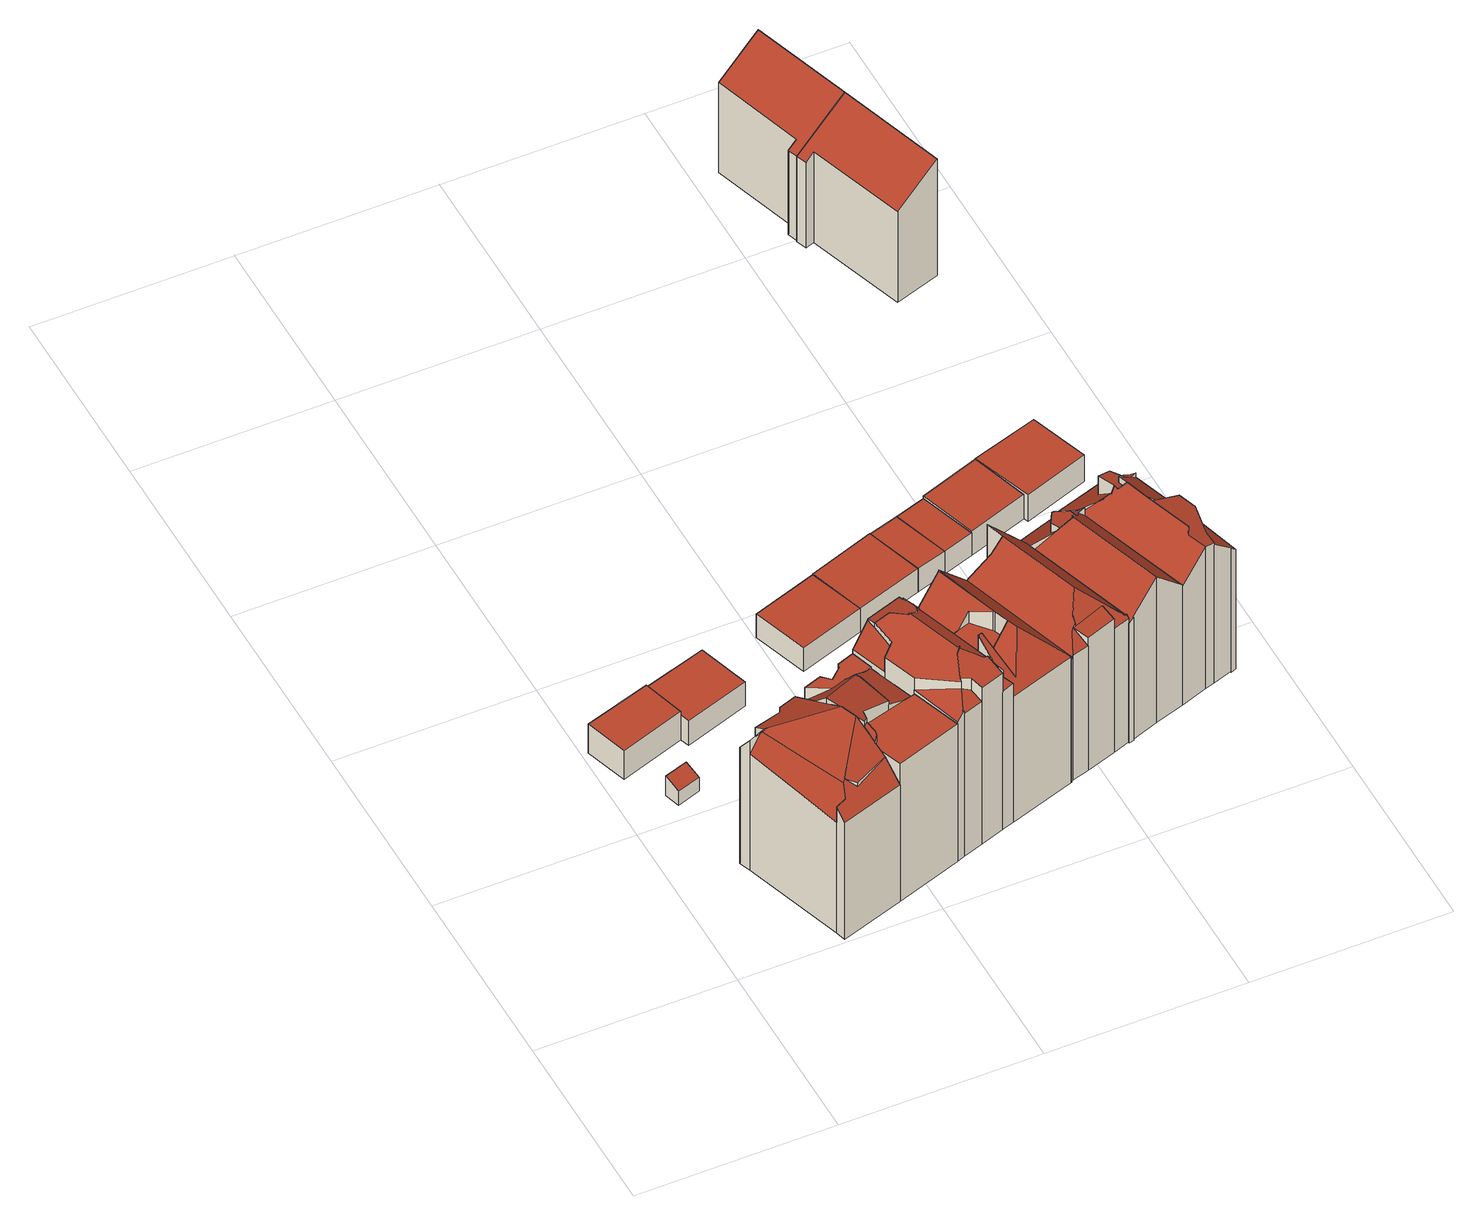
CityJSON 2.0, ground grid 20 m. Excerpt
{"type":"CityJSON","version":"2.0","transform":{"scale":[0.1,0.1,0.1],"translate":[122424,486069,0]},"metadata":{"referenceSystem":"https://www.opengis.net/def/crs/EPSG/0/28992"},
"CityObjects":{
"building1":{"type":"Building","attributes":{"aantal_verblijfsobjecten":0,"bouwjaar":1005,"rf_extrusion_mode":"standard","rf_force_lod11":false,"rf_h_ground":0.14,"rf_h_pc_98p":0,"rf_h_roof_50p":2.3,"rf_h_roof_70p":2.39,"rf_h_roof_max":2.53,"rf_h_roof_min":2.17,"rf_is_glass_roof":false,"rf_nodata_frac":0.278,"rf_nodata_r":0,"rf_pc_select":"_HIGHEST_YET_INSUFFICIENT_COVERAGE","rf_pc_year":0,"rf_pointcloud_unusable":false,"rf_pt_density":11.69,"rf_ridgelines":0,"rf_rmse_lod22":0.0489,"rf_roof_planes":1,"rf_roof_type":"slanted","rf_success":true,"rf_t_run":1,"rf_volume_lod22":8.57,"status":"Pand in gebruik"},"children":["building1-1"]},
"building1-1":{"type":"BuildingPart","parents":["building1"],"geometry":[{"type":"Solid","lod":"2.2","boundaries":[[[[0,1,2,3]],[[4,2,1,5]],[[6,3,2,4]],[[7,0,3,6]],[[5,1,0,7]],[[5,7,6,4]]]],"semantics":{"surfaces":[{"type":"GroundSurface"},{"type":"WallSurface","on_footprint_edge":true},{"type":"RoofSurface","rf_azimuth":159.81,"rf_h_roof_50p":2.25,"rf_h_roof_70p":2.38,"rf_h_roof_max":2.61,"rf_h_roof_min":1.84,"rf_slope":23.81}],"values":[[0,1,1,1,1,2]]}}]},
"building2":{"type":"Building","attributes":{"aantal_verblijfsobjecten":1,"bouwjaar":1934,"gebruiksdoel":"industriefunctie","oppervlakte_max":22,"oppervlakte_min":22,"rdf_seealso":"http://bag.basisregistraties.overheid.nl/bag/id/pand/0363100012181705","rf_extrusion_mode":"standard","rf_force_lod11":false,"rf_h_ground":0.18,"rf_h_pc_98p":0,"rf_h_roof_50p":3.74,"rf_h_roof_70p":3.75,"rf_h_roof_max":3.94,"rf_h_roof_min":3.72,"rf_is_glass_roof":false,"rf_nodata_frac":0,"rf_nodata_r":0,"rf_pc_select":"PREFERRED_AND_LATEST","rf_pc_year":0,"rf_pointcloud_unusable":false,"rf_pt_density":16.26,"rf_ridgelines":0,"rf_rmse_lod22":0.949,"rf_roof_planes":3,"rf_roof_type":"slanted","rf_success":true,"rf_t_run":7,"rf_volume_lod22":111.39,"status":"Pand in gebruik"},"children":["building2-1"]},
"building2-1":{"type":"BuildingPart","parents":["building2"],"geometry":[{"type":"Solid","lod":"2.2","boundaries":[[[[8,9,10,11]],[[12,9,8,13]],[[13,8,11,14]],[[15,10,9,12]],[[14,11,10,15]],[[14,15,12,13]]]],"semantics":{"surfaces":[{"type":"GroundSurface"},{"type":"WallSurface","on_footprint_edge":true},{"type":"RoofSurface","rf_azimuth":146.02,"rf_h_roof_50p":3.76,"rf_h_roof_70p":3.77,"rf_h_roof_max":3.79,"rf_h_roof_min":3.73,"rf_slope":0.621}],"values":[[0,1,1,1,1,2]]}}]},
"building3":{"type":"Building","attributes":{"aantal_verblijfsobjecten":4,"bouwjaar":1807,"gebruiksdoel":"woonfunctie","oppervlakte_max":138,"oppervlakte_min":71,"rdf_seealso":"http://bag.basisregistraties.overheid.nl/bag/id/pand/0363100012181702","rf_extrusion_mode":"standard","rf_force_lod11":false,"rf_h_ground":0.161,"rf_h_pc_98p":0,"rf_h_roof_50p":17.22,"rf_h_roof_70p":17.76,"rf_h_roof_max":18.78,"rf_h_roof_min":14.97,"rf_h_roof_ridge":17.03,"rf_is_glass_roof":false,"rf_nodata_frac":0.0056,"rf_nodata_r":0,"rf_pc_select":"PREFERRED_AND_LATEST","rf_pc_year":0,"rf_pointcloud_unusable":false,"rf_pt_density":17.1,"rf_ridgelines":4,"rf_rmse_lod22":0.553,"rf_roof_planes":9,"rf_roof_type":"slanted","rf_success":true,"rf_t_run":31,"rf_volume_lod22":1468.9,"status":"Pand in gebruik"},"children":["building3-1"]},
"building3-1":{"type":"BuildingPart","parents":["building3"],"geometry":[{"type":"Solid","lod":"2.2","boundaries":[[[[16,17,18,19,20,21,22,23,24,25]],[[26,19,18,27]],[[28,20,19,26,29]],[[30,22,21,31]],[[31,21,20,28]],[[32,25,24,33]],[[34,35,36]],[[37,38,35,34]],[[27,18,17,39,40]],[[41,23,22,30]],[[33,24,23,41]],[[42,43,44]],[[45,46,16,25,32]],[[46,45,47]],[[40,39,48]],[[49,50,38,37]],[[39,17,16,46]],[[43,42,41]],[[29,26,50,49]],[[43,41,30,51,44]],[[29,49,37,34,36,31,28]],[[52,51,30,31,36,35,48,53]],[[39,46,47,53,48]],[[41,42,44,51,52,53,47,45,32,33]],[[50,26,27,40,48,35,38]]]],"semantics":{"surfaces":[{"type":"GroundSurface"},{"type":"WallSurface","on_footprint_edge":true},{"type":"WallSurface","on_footprint_edge":false},{"type":"RoofSurface","rf_azimuth":159.85,"rf_h_roof_50p":17.71,"rf_h_roof_70p":18.08,"rf_h_roof_max":19.22,"rf_h_roof_min":16.8,"rf_slope":31.98},{"type":"RoofSurface","rf_azimuth":340.91,"rf_h_roof_50p":17,"rf_h_roof_70p":17.48,"rf_h_roof_max":18.84,"rf_h_roof_min":16.02,"rf_slope":27.23},{"type":"RoofSurface","rf_azimuth":253.74,"rf_h_roof_50p":17.69,"rf_h_roof_70p":18.11,"rf_h_roof_max":19.29,"rf_h_roof_min":16.74,"rf_slope":23.69},{"type":"RoofSurface","rf_azimuth":250.13,"rf_h_roof_50p":15.57,"rf_h_roof_70p":16.35,"rf_h_roof_max":17.57,"rf_h_roof_min":13.74,"rf_slope":61.82},{"type":"RoofSurface","rf_azimuth":161.68,"rf_h_roof_50p":15.81,"rf_h_roof_70p":16.19,"rf_h_roof_max":17.57,"rf_h_roof_min":14.86,"rf_slope":50.08},{"type":"RoofSurface","rf_azimuth":341.73,"rf_h_roof_50p":14.92,"rf_h_roof_70p":15.63,"rf_h_roof_max":16.73,"rf_h_roof_min":14.2,"rf_slope":56.16}],"values":[[0,1,1,1,1,1,2,2,1,1,1,2,1,2,2,2,1,2,2,3,4,5,6,7,8]]}}]},
"building4":{"type":"Building","attributes":{"aantal_verblijfsobjecten":0,"bouwjaar":1005,"rdf_seealso":"http://bag.basisregistraties.overheid.nl/bag/id/pand/0363100012180450","rf_extrusion_mode":"standard","rf_force_lod11":false,"rf_h_ground":0.193,"rf_h_pc_98p":0,"rf_h_roof_50p":3.25,"rf_h_roof_70p":3.28,"rf_h_roof_max":3.39,"rf_h_roof_min":3.16,"rf_is_glass_roof":false,"rf_nodata_frac":0,"rf_nodata_r":0,"rf_pc_select":"PREFERRED_AND_LATEST","rf_pc_year":0,"rf_pointcloud_unusable":false,"rf_pt_density":16.99,"rf_ridgelines":0,"rf_rmse_lod22":0.13,"rf_roof_planes":2,"rf_roof_type":"slanted","rf_success":true,"rf_t_run":11,"rf_volume_lod22":114.8,"status":"Pand in gebruik"},"children":["building4-1"]},
"building4-1":{"type":"BuildingPart","parents":["building4"],"geometry":[{"type":"Solid","lod":"2.2","boundaries":[[[[54,55,56,57]],[[58,55,54,59]],[[59,54,57,60]],[[61,56,55,58]],[[60,57,56,61]],[[60,61,58,59]]]],"semantics":{"surfaces":[{"type":"GroundSurface"},{"type":"WallSurface","on_footprint_edge":true},{"type":"RoofSurface","rf_azimuth":143.23,"rf_h_roof_50p":3.26,"rf_h_roof_70p":3.29,"rf_h_roof_max":3.35,"rf_h_roof_min":3.17,"rf_slope":1.5}],"values":[[0,1,1,1,1,2]]}}]},
"building5":{"type":"Building","attributes":{"aantal_verblijfsobjecten":3,"bouwjaar":1795,"gebruiksdoel":"woonfunctie","oppervlakte_max":142,"oppervlakte_min":72,"rdf_seealso":"http://bag.basisregistraties.overheid.nl/bag/id/pand/0363100012181703","rf_extrusion_mode":"standard","rf_force_lod11":false,"rf_h_ground":0.163,"rf_h_pc_98p":0,"rf_h_roof_50p":17.11,"rf_h_roof_70p":17.35,"rf_h_roof_max":18.8,"rf_h_roof_min":15.07,"rf_is_glass_roof":false,"rf_nodata_frac":0.0241,"rf_nodata_r":0,"rf_pc_select":"PREFERRED_AND_LATEST","rf_pc_year":0,"rf_pointcloud_unusable":false,"rf_pt_density":17.44,"rf_ridgelines":0,"rf_rmse_lod22":0.37,"rf_roof_planes":8,"rf_roof_type":"slanted","rf_success":true,"rf_t_run":29,"rf_volume_lod22":1579.83,"status":"Pand in gebruik"},"children":["building5-1"]},
"building5-1":{"type":"BuildingPart","parents":["building5"],"geometry":[{"type":"Solid","lod":"2.2","boundaries":[[[[62,63,20,64,65,66,67,68,69,70,24,71]],[[72,66,65,73]],[[74,67,66,72,75]],[[75,72,76,77]],[[78,79,68,67,74]],[[80,24,70,81]],[[82,73,65,64,83,84]],[[83,85,84]],[[86,87,88,89]],[[87,71,24,80]],[[90,91,92]],[[79,78,92]],[[84,85,93]],[[94,95,96,97]],[[98,20,63,99]],[[100,69,68,79]],[[81,70,69,100,101]],[[102,103,104]],[[101,100,104]],[[105,102,106,107]],[[108,109,103,102,105]],[[89,88,110,111]],[[112,113,73,82]],[[77,76,113,112]],[[97,96,114]],[[115,116,117,118]],[[118,117,119]],[[107,106,116,115]],[[120,62,71,87,86]],[[99,63,62,120,121]],[[121,120,122,123]],[[123,122,124,109,108]],[[111,110,124,122]],[[83,64,20,98]],[[91,90,125,126]],[[126,125,127,128]],[[128,127,95,94]],[[113,76,72,73]],[[123,108,105,107,115,99,121]],[[124,110,88,87,80,81,101,104,103,109]],[[111,122,120,86,89]],[[126,128,119,117,116,106,102,104,100,79,92,91]],[[95,127,125,90,92,78,74,75,77,112,82,84,93,114,96]],[[128,94,97,114,93,85,83,98,99,115,118,119]]]],"semantics":{"surfaces":[{"type":"GroundSurface"},{"type":"WallSurface","on_footprint_edge":true},{"type":"WallSurface","on_footprint_edge":false},{"type":"RoofSurface","rf_azimuth":343.18,"rf_h_roof_50p":15.16,"rf_h_roof_70p":16.48,"rf_h_roof_max":16.5,"rf_h_roof_min":14.53,"rf_slope":45.2},{"type":"RoofSurface","rf_azimuth":49.08,"rf_h_roof_50p":18.37,"rf_h_roof_70p":18.62,"rf_h_roof_max":19.15,"rf_h_roof_min":17.62,"rf_slope":13.77},{"type":"RoofSurface","rf_azimuth":346.31,"rf_h_roof_50p":17.12,"rf_h_roof_70p":17.15,"rf_h_roof_max":18.62,"rf_h_roof_min":17.06,"rf_slope":1.25},{"type":"RoofSurface","rf_azimuth":176.45,"rf_h_roof_50p":18.19,"rf_h_roof_70p":18.19,"rf_h_roof_max":18.21,"rf_h_roof_min":18.19,"rf_slope":32.21},{"type":"RoofSurface","rf_azimuth":69.14,"rf_h_roof_50p":16.95,"rf_h_roof_70p":17.22,"rf_h_roof_max":18.09,"rf_h_roof_min":16.29,"rf_slope":24.4},{"type":"RoofSurface","rf_azimuth":336.41,"rf_h_roof_50p":16.51,"rf_h_roof_70p":16.54,"rf_h_roof_max":17.22,"rf_h_roof_min":16.45,"rf_slope":2.7},{"type":"RoofSurface","rf_azimuth":343.18,"rf_h_roof_50p":16.8,"rf_h_roof_70p":17.28,"rf_h_roof_max":18.6,"rf_h_roof_min":14.62,"rf_slope":45.2}],"values":[[0,1,1,2,1,1,1,2,2,1,2,2,2,2,1,1,1,2,2,2,2,2,2,2,2,2,2,2,1,1,2,2,2,1,2,2,2,3,4,5,6,7,8,9]]}}]},
"building6":{"type":"Building","attributes":{"aantal_verblijfsobjecten":6,"bouwjaar":1806,"gebruiksdoel":"woonfunctie","oppervlakte_max":152,"oppervlakte_min":63,"rf_extrusion_mode":"standard","rf_force_lod11":false,"rf_h_ground":0.174,"rf_h_pc_98p":0,"rf_h_roof_50p":20.08,"rf_h_roof_70p":20.47,"rf_h_roof_max":21.11,"rf_h_roof_min":17.82,"rf_h_roof_ridge":21.16,"rf_is_glass_roof":false,"rf_nodata_frac":0.00822,"rf_nodata_r":0,"rf_pc_select":"PREFERRED_AND_LATEST","rf_pc_year":0,"rf_pointcloud_unusable":false,"rf_pt_density":18.13,"rf_ridgelines":3,"rf_rmse_lod22":0.483,"rf_roof_planes":10,"rf_roof_type":"slanted","rf_success":true,"rf_t_run":33,"rf_volume_lod22":1753.78,"status":"Pand in gebruik"},"children":["building6-1"]},
"building6-1":{"type":"BuildingPart","parents":["building6"],"geometry":[{"type":"Solid","lod":"2.2","boundaries":[[[[129,130,131,132,133,134,70,135,136,67,137,138,139]],[[140,141,138,137,142,143]],[[144,139,138,141]],[[145,135,70,146]],[[147,148,129,139,144]],[[149,150,141,140]],[[148,147,151]],[[150,149,152,151]],[[146,70,134,153,154]],[[155,67,136,156]],[[157,158,156,159]],[[159,156,136,135,145,160]],[[161,132,131,162]],[[162,131,130,163]],[[152,149,164]],[[165,161,166,167,168]],[[168,167,169]],[[142,137,67,155]],[[170,171,158,157]],[[172,173,174]],[[173,172,175]],[[176,177,178,179,180]],[[180,179,181,182]],[[183,184,133,132,161,165]],[[153,134,133,184]],[[154,153,185,186]],[[187,188,189,190]],[[191,192,193]],[[188,187,193]],[[143,142,171,170]],[[194,195,170]],[[192,191,196,197]],[[197,196,198,199]],[[186,185,178,177]],[[160,145,177,176]],[[190,189,195,194]],[[182,181,184,183]],[[199,198,200]],[[167,166,163,201]],[[202,169,203]],[[169,202,204]],[[201,163,130,129,148]],[[150,151,147,144,141]],[[171,142,155,156,158]],[[177,145,146,154,186]],[[190,194,170,157,159,160,176,180,174,173,175,187]],[[184,181,179,178,185,153]],[[199,164,149,140,143,170,195,189,188,193,192,197]],[[163,166,161,162]],[[204,202,203,200,198,196,191,193,187,175,172]],[[169,204,172,174,180,182,183,165,168]],[[201,148,151,152,164,199,200,203,169,167]]]],"semantics":{"surfaces":[{"type":"GroundSurface"},{"type":"WallSurface","on_footprint_edge":true},{"type":"WallSurface","on_footprint_edge":false},{"type":"RoofSurface","rf_azimuth":340.51,"rf_h_roof_50p":17.68,"rf_h_roof_70p":17.83,"rf_h_roof_max":18.6,"rf_h_roof_min":17.49,"rf_slope":48.15},{"type":"RoofSurface","rf_azimuth":254.6,"rf_h_roof_50p":18.3,"rf_h_roof_70p":18.84,"rf_h_roof_max":20.04,"rf_h_roof_min":16.86,"rf_slope":53.91},{"type":"RoofSurface","rf_azimuth":250,"rf_h_roof_50p":18.1,"rf_h_roof_70p":18.58,"rf_h_roof_max":20.03,"rf_h_roof_min":17.26,"rf_slope":45.75},{"type":"RoofSurface","rf_azimuth":252.39,"rf_h_roof_50p":20.24,"rf_h_roof_70p":20.61,"rf_h_roof_max":21.36,"rf_h_roof_min":18.92,"rf_slope":29.54},{"type":"RoofSurface","rf_azimuth":163.44,"rf_h_roof_50p":18.89,"rf_h_roof_70p":19.06,"rf_h_roof_max":20.09,"rf_h_roof_min":17.94,"rf_slope":33.88},{"type":"RoofSurface","rf_azimuth":341.75,"rf_h_roof_50p":19.87,"rf_h_roof_70p":20.08,"rf_h_roof_max":21.04,"rf_h_roof_min":19.48,"rf_slope":19.26},{"type":"RoofSurface","rf_azimuth":282.78,"rf_h_roof_50p":17.29,"rf_h_roof_70p":17.36,"rf_h_roof_max":20.13,"rf_h_roof_min":17.19,"rf_slope":8.88},{"type":"RoofSurface","rf_azimuth":70.81,"rf_h_roof_50p":20.45,"rf_h_roof_70p":20.71,"rf_h_roof_max":21.36,"rf_h_roof_min":19.83,"rf_slope":33.44},{"type":"RoofSurface","rf_azimuth":163.25,"rf_h_roof_50p":20.19,"rf_h_roof_70p":20.46,"rf_h_roof_max":21.12,"rf_h_roof_min":19.55,"rf_slope":23.29},{"type":"RoofSurface","rf_azimuth":71.52,"rf_h_roof_50p":18.85,"rf_h_roof_70p":19.37,"rf_h_roof_max":20.15,"rf_h_roof_min":17.57,"rf_slope":58.31}],"values":[[0,1,1,1,1,2,2,2,1,1,2,1,1,1,2,2,2,1,2,2,2,2,2,1,1,2,2,2,2,2,2,2,2,2,2,2,2,2,2,2,2,1,3,4,5,6,7,8,9,10,11,12]]}}]},
"building7":{"type":"Building","attributes":{"aantal_verblijfsobjecten":1,"bouwjaar":1981,"gebruiksdoel":"industriefunctie","oppervlakte_max":37,"oppervlakte_min":37,"rdf_seealso":"http://bag.basisregistraties.overheid.nl/bag/id/pand/0363100012170301","rf_extrusion_mode":"standard","rf_force_lod11":false,"rf_h_ground":0.245,"rf_h_pc_98p":0,"rf_h_roof_50p":3.11,"rf_h_roof_70p":3.12,"rf_h_roof_max":3.16,"rf_h_roof_min":3.04,"rf_is_glass_roof":false,"rf_nodata_frac":0,"rf_nodata_r":0,"rf_pc_select":"PREFERRED_AND_LATEST","rf_pc_year":0,"rf_pointcloud_unusable":false,"rf_pt_density":17.42,"rf_ridgelines":0,"rf_rmse_lod22":0.0193,"rf_roof_planes":1,"rf_roof_type":"horizontal","rf_success":true,"rf_t_run":13,"rf_volume_lod22":119.43,"status":"Pand in gebruik"},"children":["building7-1"]},
"building7-1":{"type":"BuildingPart","parents":["building7"],"geometry":[{"type":"Solid","lod":"2.2","boundaries":[[[[205,206,207,208]],[[209,206,205,210]],[[210,205,208,211]],[[212,207,206,209]],[[211,208,207,212]],[[211,212,209,210]]]],"semantics":{"surfaces":[{"type":"GroundSurface"},{"type":"WallSurface","on_footprint_edge":true},{"type":"RoofSurface","rf_azimuth":164.58,"rf_h_roof_50p":3.11,"rf_h_roof_70p":3.12,"rf_h_roof_max":3.15,"rf_h_roof_min":3.07,"rf_slope":0.707}],"values":[[0,1,1,1,1,2]]}}]},
"building8":{"type":"Building","attributes":{"aantal_verblijfsobjecten":3,"bouwjaar":1875,"gebruiksdoel":"woonfunctie","oppervlakte_max":175,"oppervlakte_min":71,"rdf_seealso":"http://bag.basisregistraties.overheid.nl/bag/id/pand/0363100012181077","rf_extrusion_mode":"standard","rf_force_lod11":false,"rf_h_ground":0.18,"rf_h_pc_98p":0,"rf_h_roof_50p":17.15,"rf_h_roof_70p":17.96,"rf_h_roof_max":19.41,"rf_h_roof_min":15.83,"rf_h_roof_ridge":19.46,"rf_is_glass_roof":false,"rf_nodata_frac":0.0157,"rf_nodata_r":0,"rf_pc_select":"PREFERRED_AND_LATEST","rf_pc_year":0,"rf_pointcloud_unusable":false,"rf_pt_density":16.37,"rf_ridgelines":3,"rf_rmse_lod22":0.468,"rf_roof_planes":10,"rf_roof_type":"slanted","rf_success":true,"rf_t_run":19,"rf_volume_lod22":1617.51,"status":"Pand in gebruik"},"children":["building8-1"]},
"building8-1":{"type":"BuildingPart","parents":["building8"],"geometry":[{"type":"Solid","lod":"2.2","boundaries":[[[[139,213,214,215,216,131,217,218]],[[219,220,221,222]],[[222,221,223,224]],[[225,226,217,131,227]],[[228,229,230]],[[224,223,230]],[[231,213,139,232]],[[233,234,220,219]],[[235,236,237]],[[234,233,237]],[[236,235,218,217,226]],[[232,139,218,235]],[[229,228,238,239]],[[238,228,226,225]],[[240,215,214,241]],[[227,131,216,242]],[[243,242,216,215,240]],[[242,243,244]],[[245,231,222]],[[241,214,213,231,245]],[[226,228,230,223,221,220,234,237,236]],[[239,246,224,230,229]],[[244,246,239,238,225,227,242]],[[222,231,232,235,237,233,219]],[[241,245,222,224,246,244,243,240]]]],"semantics":{"surfaces":[{"type":"GroundSurface"},{"type":"WallSurface","on_footprint_edge":false},{"type":"WallSurface","on_footprint_edge":true},{"type":"RoofSurface","rf_azimuth":197.62,"rf_h_roof_50p":16.96,"rf_h_roof_70p":16.97,"rf_h_roof_max":19.47,"rf_h_roof_min":16.93,"rf_slope":0.679},{"type":"RoofSurface","rf_azimuth":250.72,"rf_h_roof_50p":17.75,"rf_h_roof_70p":18.42,"rf_h_roof_max":19.67,"rf_h_roof_min":16.38,"rf_slope":47.71},{"type":"RoofSurface","rf_azimuth":162.12,"rf_h_roof_50p":17.25,"rf_h_roof_70p":17.91,"rf_h_roof_max":19.76,"rf_h_roof_min":15.89,"rf_slope":46.91},{"type":"RoofSurface","rf_azimuth":250.85,"rf_h_roof_50p":17.6,"rf_h_roof_70p":18.63,"rf_h_roof_max":19.75,"rf_h_roof_min":15.12,"rf_slope":47.99},{"type":"RoofSurface","rf_azimuth":71.99,"rf_h_roof_50p":17.31,"rf_h_roof_70p":18.14,"rf_h_roof_max":19.75,"rf_h_roof_min":15.42,"rf_slope":46.63}],"values":[[0,1,1,2,1,1,2,1,1,1,2,2,1,1,2,2,2,1,1,2,3,4,5,6,7]]}}]},
"building9":{"type":"Building","attributes":{"aantal_verblijfsobjecten":0,"bouwjaar":1005,"rdf_seealso":"http://bag.basisregistraties.overheid.nl/bag/id/pand/0363100012181091","rf_extrusion_mode":"standard","rf_force_lod11":false,"rf_h_ground":0.217,"rf_h_pc_98p":0,"rf_h_roof_50p":3.12,"rf_h_roof_70p":3.14,"rf_h_roof_max":3.19,"rf_h_roof_min":3.06,"rf_is_glass_roof":false,"rf_nodata_frac":0,"rf_nodata_r":0,"rf_pc_select":"PREFERRED_AND_LATEST","rf_pc_year":0,"rf_pointcloud_unusable":false,"rf_pt_density":16.96,"rf_ridgelines":0,"rf_rmse_lod22":0.0177,"rf_roof_planes":1,"rf_roof_type":"horizontal","rf_success":true,"rf_t_run":11,"rf_volume_lod22":121.46,"status":"Pand in gebruik"},"children":["building9-1"]},
"building9-1":{"type":"BuildingPart","parents":["building9"],"geometry":[{"type":"Solid","lod":"2.2","boundaries":[[[[208,247,248,205]],[[249,247,208,250]],[[251,248,247,249]],[[250,208,205,210]],[[210,205,248,251]],[[210,251,249,250]]]],"semantics":{"surfaces":[{"type":"GroundSurface"},{"type":"WallSurface","on_footprint_edge":true},{"type":"RoofSurface","rf_azimuth":165.27,"rf_h_roof_50p":3.12,"rf_h_roof_70p":3.14,"rf_h_roof_max":3.17,"rf_h_roof_min":3.08,"rf_slope":0.774}],"values":[[0,1,1,1,1,2]]}}]},
"building10":{"type":"Building","attributes":{"aantal_verblijfsobjecten":4,"bouwjaar":1909,"gebruiksdoel":"woonfunctie","oppervlakte_max":180,"oppervlakte_min":65,"rdf_seealso":"http://bag.basisregistraties.overheid.nl/bag/id/pand/0363100012181078","rf_extrusion_mode":"standard","rf_force_lod11":false,"rf_h_ground":0.28,"rf_h_pc_98p":0,"rf_h_roof_50p":17.31,"rf_h_roof_70p":18,"rf_h_roof_max":19.25,"rf_h_roof_min":15.77,"rf_h_roof_ridge":19.34,"rf_is_glass_roof":false,"rf_nodata_frac":0.106,"rf_nodata_r":0,"rf_pc_select":"_HIGHEST_YET_INSUFFICIENT_COVERAGE","rf_pc_year":0,"rf_pointcloud_unusable":false,"rf_pt_density":16.06,"rf_ridgelines":3,"rf_rmse_lod22":0.353,"rf_roof_planes":8,"rf_roof_type":"slanted","rf_success":true,"rf_t_run":31,"rf_volume_lod22":1550.53,"status":"Verbouwing pand"},"children":["building10-1"]},
"building10-1":{"type":"BuildingPart","parents":["building10"],"geometry":[{"type":"Solid","lod":"2.2","boundaries":[[[[252,253,254,255,256,257,258,259,260,261,262,263]],[[264,257,256,265]],[[266,259,258,267]],[[268,260,259,266]],[[269,265,256,255,270,271]],[[271,270,272]],[[270,255,254,273]],[[267,258,257,264]],[[274,261,260,268]],[[275,276,277,278]],[[278,277,279]],[[280,262,261,274]],[[281,263,262,280]],[[282,252,263,281]],[[283,284,285]],[[286,276,275]],[[273,254,253,287,288]],[[288,287,284,283]],[[287,253,252,282]],[[276,265,269]],[[265,276,286,289,264]],[[279,290,280,274,268,266,267,264,289,286,275,278]],[[288,283,285,290,279,277,272,270,273]],[[287,282,281,280,290,285,284]],[[276,269,271,272,277]]]],"semantics":{"surfaces":[{"type":"GroundSurface"},{"type":"WallSurface","on_footprint_edge":true},{"type":"WallSurface","on_footprint_edge":false},{"type":"RoofSurface","rf_azimuth":163.87,"rf_h_roof_50p":16.63,"rf_h_roof_70p":16.91,"rf_h_roof_max":17.08,"rf_h_roof_min":15.92,"rf_slope":43.15},{"type":"RoofSurface","rf_azimuth":251.95,"rf_h_roof_50p":17.28,"rf_h_roof_70p":18.14,"rf_h_roof_max":19.68,"rf_h_roof_min":15.37,"rf_slope":47.04},{"type":"RoofSurface","rf_azimuth":163.38,"rf_h_roof_50p":17.71,"rf_h_roof_70p":18.13,"rf_h_roof_max":19.3,"rf_h_roof_min":15.91,"rf_slope":47.9},{"type":"RoofSurface","rf_azimuth":72.01,"rf_h_roof_50p":17.34,"rf_h_roof_70p":18.17,"rf_h_roof_max":19.68,"rf_h_roof_min":15.43,"rf_slope":47.07},{"type":"RoofSurface","rf_azimuth":169.37,"rf_h_roof_50p":17.05,"rf_h_roof_70p":17.14,"rf_h_roof_max":17.45,"rf_h_roof_min":16.84,"rf_slope":15.67}],"values":[[0,1,1,1,1,2,1,1,1,2,2,1,1,1,2,2,1,2,1,2,3,4,5,6,7]]}}]},
"building11":{"type":"Building","attributes":{"aantal_verblijfsobjecten":0,"bouwjaar":1005,"rdf_seealso":"http://bag.basisregistraties.overheid.nl/bag/id/pand/0363100012181082","rf_extrusion_mode":"standard","rf_force_lod11":false,"rf_h_ground":0.226,"rf_h_pc_98p":0,"rf_h_roof_50p":3.05,"rf_h_roof_70p":3.06,"rf_h_roof_max":3.15,"rf_h_roof_min":3,"rf_is_glass_roof":false,"rf_nodata_frac":0,"rf_nodata_r":0,"rf_pc_select":"PREFERRED_AND_LATEST","rf_pc_year":0,"rf_pointcloud_unusable":false,"rf_pt_density":16.25,"rf_ridgelines":0,"rf_rmse_lod22":0.0261,"rf_roof_planes":1,"rf_roof_type":"horizontal","rf_success":true,"rf_t_run":5,"rf_volume_lod22":55.4,"status":"Pand in gebruik"},"children":["building11-1"]},
"building11-1":{"type":"BuildingPart","parents":["building11"],"geometry":[{"type":"Solid","lod":"2.2","boundaries":[[[[291,248,247,292]],[[251,248,291,293]],[[293,291,292,294]],[[295,247,248,251]],[[294,292,247,295]],[[294,295,251,293]]]],"semantics":{"surfaces":[{"type":"GroundSurface"},{"type":"WallSurface","on_footprint_edge":true},{"type":"RoofSurface","rf_azimuth":67.86,"rf_h_roof_50p":3.05,"rf_h_roof_70p":3.07,"rf_h_roof_max":3.1,"rf_h_roof_min":3,"rf_slope":1.42}],"values":[[0,1,1,1,1,2]]}}]},
"building12":{"type":"Building","attributes":{"aantal_verblijfsobjecten":4,"bouwjaar":1819,"gebruiksdoel":"woonfunctie","oppervlakte_max":153,"oppervlakte_min":57,"rdf_seealso":"http://bag.basisregistraties.overheid.nl/bag/id/pand/0363100012181079","rf_extrusion_mode":"standard","rf_force_lod11":false,"rf_h_ground":0.307,"rf_h_pc_98p":0,"rf_h_roof_50p":16.66,"rf_h_roof_70p":17.25,"rf_h_roof_max":18.26,"rf_h_roof_min":15.13,"rf_h_roof_ridge":18.3,"rf_is_glass_roof":false,"rf_nodata_frac":0.121,"rf_nodata_r":0,"rf_pc_select":"_HIGHEST_YET_INSUFFICIENT_COVERAGE","rf_pc_year":0,"rf_pointcloud_unusable":false,"rf_pt_density":17.22,"rf_ridgelines":3,"rf_rmse_lod22":0.409,"rf_roof_planes":8,"rf_roof_type":"slanted","rf_success":true,"rf_t_run":32,"rf_volume_lod22":1606.57,"status":"Pand in gebruik"},"children":["building12-1"]},
"building12-1":{"type":"BuildingPart","parents":["building12"],"geometry":[{"type":"Solid","lod":"2.2","boundaries":[[[[296,297,298,299,300,301,302,303,304]],[[305,303,302,306]],[[307,297,296,308]],[[308,296,304,309]],[[310,311,312]],[[313,298,297,307]],[[314,300,299,315]],[[316,317,318]],[[319,320,301,300,314]],[[306,302,301,320]],[[309,304,303,305]],[[321,322,323]],[[324,325,326,318]],[[327,328,329,330]],[[330,329,331,332]],[[311,310,333,323]],[[323,333,328,327]],[[322,321,317,316]],[[315,299,298,313,334]],[[318,326,335]],[[334,313,335]],[[332,331,325,324]],[[320,319,336]],[[318,335,313,307,308,309,305,316]],[[332,324,318,317,321,323,327,330]],[[320,336,312,311,323,322,316,305,306]],[[336,319,314,315,334,335,326,325,331,329,328,333,310,312]]]],"semantics":{"surfaces":[{"type":"GroundSurface"},{"type":"WallSurface","on_footprint_edge":true},{"type":"WallSurface","on_footprint_edge":false},{"type":"RoofSurface","rf_azimuth":251.77,"rf_h_roof_50p":16.67,"rf_h_roof_70p":17.42,"rf_h_roof_max":18.51,"rf_h_roof_min":14.87,"rf_slope":43.54},{"type":"RoofSurface","rf_azimuth":353.1,"rf_h_roof_50p":17.17,"rf_h_roof_70p":17.19,"rf_h_roof_max":17.78,"rf_h_roof_min":17.08,"rf_slope":4.36},{"type":"RoofSurface","rf_azimuth":71.56,"rf_h_roof_50p":16.62,"rf_h_roof_70p":17.28,"rf_h_roof_max":18.51,"rf_h_roof_min":14.95,"rf_slope":46.47},{"type":"RoofSurface","rf_azimuth":341.85,"rf_h_roof_50p":14.29,"rf_h_roof_70p":15.02,"rf_h_roof_max":17.22,"rf_h_roof_min":12.51,"rf_slope":43.08}],"values":[[0,1,1,1,2,1,1,2,1,1,1,2,2,2,2,2,2,2,1,2,2,2,2,3,4,5,6]]}}]},
"building13":{"type":"Building","attributes":{"aantal_verblijfsobjecten":1,"bouwjaar":1850,"gebruiksdoel":"overige gebruiksfunctie","oppervlakte_max":35,"oppervlakte_min":35,"rdf_seealso":"http://bag.basisregistraties.overheid.nl/bag/id/pand/0363100012181083","rf_extrusion_mode":"standard","rf_force_lod11":false,"rf_h_ground":0.219,"rf_h_pc_98p":0,"rf_h_roof_50p":3.03,"rf_h_roof_70p":3.05,"rf_h_roof_max":3.13,"rf_h_roof_min":3,"rf_is_glass_roof":false,"rf_nodata_frac":0.0125,"rf_nodata_r":0,"rf_pc_select":"PREFERRED_AND_LATEST","rf_pc_year":0,"rf_pointcloud_unusable":false,"rf_pt_density":16.76,"rf_ridgelines":0,"rf_rmse_lod22":0.0278,"rf_roof_planes":1,"rf_roof_type":"horizontal","rf_success":true,"rf_t_run":5,"rf_volume_lod22":56.09,"status":"Pand in gebruik"},"children":["building13-1"]},
"building13-1":{"type":"BuildingPart","parents":["building13"],"geometry":[{"type":"Solid","lod":"2.2","boundaries":[[[[337,291,292,338]],[[293,291,337,339]],[[339,337,338,340]],[[294,292,291,293]],[[340,338,292,294]],[[340,294,293,339]]]],"semantics":{"surfaces":[{"type":"GroundSurface"},{"type":"WallSurface","on_footprint_edge":true},{"type":"RoofSurface","rf_azimuth":229.29,"rf_h_roof_50p":3.04,"rf_h_roof_70p":3.04,"rf_h_roof_max":3.05,"rf_h_roof_min":3.03,"rf_slope":0.268}],"values":[[0,1,1,1,1,2]]}}]},
"building14":{"type":"Building","attributes":{"aantal_verblijfsobjecten":1,"bouwjaar":1900,"gebruiksdoel":"overige gebruiksfunctie","oppervlakte_max":1,"oppervlakte_min":1,"rdf_seealso":"http://bag.basisregistraties.overheid.nl/bag/id/pand/0363100012181084","rf_extrusion_mode":"standard","rf_force_lod11":false,"rf_h_ground":0.208,"rf_h_pc_98p":0,"rf_h_roof_50p":3.24,"rf_h_roof_70p":3.26,"rf_h_roof_max":3.4,"rf_h_roof_min":3.16,"rf_is_glass_roof":false,"rf_nodata_frac":0,"rf_nodata_r":0,"rf_pc_select":"PREFERRED_AND_LATEST","rf_pc_year":0,"rf_pointcloud_unusable":false,"rf_pt_density":17,"rf_ridgelines":0,"rf_rmse_lod22":0.0471,"rf_roof_planes":1,"rf_roof_type":"horizontal","rf_success":true,"rf_t_run":9,"rf_volume_lod22":117.44,"status":"Pand in gebruik"},"children":["building14-1"]},
"building14-1":{"type":"BuildingPart","parents":["building14"],"geometry":[{"type":"Solid","lod":"2.2","boundaries":[[[[341,337,338,342]],[[343,337,341,344]],[[344,341,342,345]],[[346,338,337,343]],[[345,342,338,346]],[[345,346,343,344]]]],"semantics":{"surfaces":[{"type":"GroundSurface"},{"type":"WallSurface","on_footprint_edge":true},{"type":"RoofSurface","rf_azimuth":176.02,"rf_h_roof_50p":3.25,"rf_h_roof_70p":3.25,"rf_h_roof_max":3.26,"rf_h_roof_min":3.23,"rf_slope":0.259}],"values":[[0,1,1,1,1,2]]}}]},
"building15":{"type":"Building","attributes":{"aantal_verblijfsobjecten":2,"bouwjaar":1805,"gebruiksdoel":"woonfunctie","oppervlakte_max":217,"oppervlakte_min":191,"rdf_seealso":"http://bag.basisregistraties.overheid.nl/bag/id/pand/0363100012181019","rf_extrusion_mode":"standard","rf_force_lod11":false,"rf_h_ground":0.32,"rf_h_pc_98p":0,"rf_h_roof_50p":16.75,"rf_h_roof_70p":17.17,"rf_h_roof_max":18.17,"rf_h_roof_min":15.06,"rf_h_roof_ridge":18.18,"rf_is_glass_roof":false,"rf_nodata_frac":0.122,"rf_nodata_r":0,"rf_pc_select":"_HIGHEST_YET_INSUFFICIENT_COVERAGE","rf_pc_year":0,"rf_pointcloud_unusable":false,"rf_pt_density":16.65,"rf_ridgelines":4,"rf_rmse_lod22":0.207,"rf_roof_planes":7,"rf_roof_type":"slanted","rf_success":true,"rf_t_run":26,"rf_volume_lod22":1613.38,"status":"Pand in gebruik"},"children":["building15-1"]},
"building15-1":{"type":"BuildingPart","parents":["building15"],"geometry":[{"type":"Solid","lod":"2.2","boundaries":[[[[347,348,349,350,351,352,353,354,355,356,302,357,358]],[[359,348,347,360]],[[360,347,358,361]],[[362,363,364,365]],[[366,354,353,367]],[[367,353,352,368]],[[369,355,354,366]],[[370,371,372,373,374]],[[371,370,375]],[[376,377,349,348,359]],[[374,373,378,379]],[[379,378,380,381]],[[382,356,355,369,383]],[[383,369,384,385]],[[386,302,356,382]],[[387,388,389]],[[373,372,389]],[[390,391,351,350,388,387]],[[392,357,302,386]],[[361,358,357,392,393]],[[394,395,396]],[[377,376,396]],[[388,350,349,377]],[[397,398,395]],[[395,394,399,400]],[[398,397,380,378]],[[400,399,401,402]],[[403,404,405]],[[393,392,405]],[[365,364,404,403]],[[385,384,391,390]],[[368,352,351,391]],[[402,401,363,362]],[[398,378,373,389,388,377,396,395]],[[363,401,399,394,396,376,359,360,361,393,405,404,364]],[[382,375,370,374,379,381,365,403,405,392,386]],[[385,390,387,389,372,371,375,382,383]],[[368,391,384,369,366,367]],[[402,362,365,381,380,397,395,400]]]],"semantics":{"surfaces":[{"type":"GroundSurface"},{"type":"WallSurface","on_footprint_edge":true},{"type":"WallSurface","on_footprint_edge":false},{"type":"RoofSurface","rf_azimuth":70.27,"rf_h_roof_50p":16.29,"rf_h_roof_70p":16.9,"rf_h_roof_max":18.46,"rf_h_roof_min":14.94,"rf_slope":43.7},{"type":"RoofSurface","rf_azimuth":342.29,"rf_h_roof_50p":14.27,"rf_h_roof_70p":14.84,"rf_h_roof_max":17.51,"rf_h_roof_min":12.85,"rf_slope":39.44},{"type":"RoofSurface","rf_azimuth":252.22,"rf_h_roof_50p":16.45,"rf_h_roof_70p":17.22,"rf_h_roof_max":18.51,"rf_h_roof_min":14.69,"rf_slope":44.5},{"type":"RoofSurface","rf_azimuth":63.21,"rf_h_roof_50p":17.31,"rf_h_roof_70p":17.47,"rf_h_roof_max":18.51,"rf_h_roof_min":16.76,"rf_slope":12.72},{"type":"RoofSurface","rf_azimuth":75.19,"rf_h_roof_50p":15.69,"rf_h_roof_70p":16.23,"rf_h_roof_max":17.11,"rf_h_roof_min":14.92,"rf_slope":42.76},{"type":"RoofSurface","rf_azimuth":63.21,"rf_h_roof_50p":17.31,"rf_h_roof_70p":17.36,"rf_h_roof_max":17.65,"rf_h_roof_min":17.06,"rf_slope":12.72}],"values":[[0,1,1,2,1,1,1,2,2,1,2,2,1,2,1,2,2,1,1,1,2,2,1,2,2,2,2,2,2,2,2,1,2,3,4,5,6,7,8]]}}]},
"building16":{"type":"Building","attributes":{"aantal_verblijfsobjecten":0,"bouwjaar":1954,"rdf_seealso":"http://bag.basisregistraties.overheid.nl/bag/id/pand/0363100012181086","rf_extrusion_mode":"standard","rf_force_lod11":false,"rf_h_ground":0.229,"rf_h_pc_98p":0,"rf_h_roof_50p":3.41,"rf_h_roof_70p":3.43,"rf_h_roof_max":3.57,"rf_h_roof_min":3.34,"rf_is_glass_roof":false,"rf_nodata_frac":0.0111,"rf_nodata_r":0,"rf_pc_select":"PREFERRED_AND_LATEST","rf_pc_year":0,"rf_pointcloud_unusable":false,"rf_pt_density":16.81,"rf_ridgelines":0,"rf_rmse_lod22":0.0338,"rf_roof_planes":1,"rf_roof_type":"horizontal","rf_success":true,"rf_t_run":12,"rf_volume_lod22":144.61,"status":"Pand in gebruik"},"children":["building16-1"]},
"building16-1":{"type":"BuildingPart","parents":["building16"],"geometry":[{"type":"Solid","lod":"2.2","boundaries":[[[[406,407,342,408]],[[409,407,406,410]],[[410,406,408,411]],[[412,342,407,409]],[[411,408,342,412]],[[411,412,409,410]]]],"semantics":{"surfaces":[{"type":"GroundSurface"},{"type":"WallSurface","on_footprint_edge":true},{"type":"RoofSurface","rf_azimuth":325.88,"rf_h_roof_50p":3.42,"rf_h_roof_70p":3.44,"rf_h_roof_max":3.49,"rf_h_roof_min":3.36,"rf_slope":0.935}],"values":[[0,1,1,1,1,2]]}}]},
"building17":{"type":"Building","attributes":{"aantal_verblijfsobjecten":8,"bouwjaar":1995,"gebruiksdoel":"woonfunctie","oppervlakte_max":28,"oppervlakte_min":21,"rdf_seealso":"http://bag.basisregistraties.overheid.nl/bag/id/pand/0363100012170306","rf_extrusion_mode":"standard","rf_force_lod11":false,"rf_h_ground":0.186,"rf_h_pc_98p":0,"rf_h_roof_50p":13.07,"rf_h_roof_70p":13.62,"rf_h_roof_max":14.52,"rf_h_roof_min":11.37,"rf_is_glass_roof":false,"rf_nodata_frac":0.00877,"rf_nodata_r":0,"rf_pc_select":"PREFERRED_AND_LATEST","rf_pc_year":0,"rf_pointcloud_unusable":false,"rf_pt_density":16.99,"rf_ridgelines":0,"rf_rmse_lod22":0.51,"rf_roof_planes":2,"rf_roof_type":"slanted","rf_success":true,"rf_t_run":15,"rf_volume_lod22":725.16,"status":"Pand in gebruik"},"children":["building17-1"]},
"building17-1":{"type":"BuildingPart","parents":["building17"],"geometry":[{"type":"Solid","lod":"2.2","boundaries":[[[[413,414,415,416,417,418]],[[419,414,413,420]],[[420,413,418,421]],[[421,418,417,422]],[[422,417,416,423]],[[423,416,415,424]],[[424,415,414,419]],[[424,419,420,421,422,423]]]],"semantics":{"surfaces":[{"type":"GroundSurface"},{"type":"WallSurface","on_footprint_edge":true},{"type":"RoofSurface","rf_azimuth":252.14,"rf_h_roof_50p":12.99,"rf_h_roof_70p":13.7,"rf_h_roof_max":14.77,"rf_h_roof_min":10.77,"rf_slope":33.51}],"values":[[0,1,1,1,1,1,1,2]]}}]},
"building18":{"type":"Building","attributes":{"aantal_verblijfsobjecten":8,"bouwjaar":1856,"gebruiksdoel":"woonfunctie","oppervlakte_max":28,"oppervlakte_min":17,"rdf_seealso":"http://bag.basisregistraties.overheid.nl/bag/id/pand/0363100012170351","rf_extrusion_mode":"standard","rf_force_lod11":false,"rf_h_ground":0.281,"rf_h_pc_98p":0,"rf_h_roof_50p":13.07,"rf_h_roof_70p":13.61,"rf_h_roof_max":14.53,"rf_h_roof_min":11.39,"rf_h_roof_ridge":13.01,"rf_is_glass_roof":false,"rf_nodata_frac":0.00467,"rf_nodata_r":0,"rf_pc_select":"PREFERRED_AND_LATEST","rf_pc_year":0,"rf_pointcloud_unusable":false,"rf_pt_density":16.56,"rf_ridgelines":1,"rf_rmse_lod22":0.205,"rf_roof_planes":2,"rf_roof_type":"slanted","rf_success":true,"rf_t_run":12,"rf_volume_lod22":676.54,"status":"Pand in gebruik"},"children":["building18-1"]},
"building18-1":{"type":"BuildingPart","parents":["building18"],"geometry":[{"type":"Solid","lod":"2.2","boundaries":[[[[425,426,427,428,429,430]],[[419,428,427,431]],[[432,426,425,433]],[[431,427,426,432]],[[433,425,430,434]],[[434,430,429,420]],[[420,429,428,419]],[[420,419,431,432,433,434]]]],"semantics":{"surfaces":[{"type":"GroundSurface"},{"type":"WallSurface","on_footprint_edge":true},{"type":"RoofSurface","rf_azimuth":251.73,"rf_h_roof_50p":12.98,"rf_h_roof_70p":13.71,"rf_h_roof_max":14.76,"rf_h_roof_min":10.78,"rf_slope":33.52}],"values":[[0,1,1,1,1,1,1,2]]}}]}
},
"vertices":[
[68,241,1],[73,225,1],[49,217,1],[44,233,1],[49,217,18],[73,225,18],[44,233,25],[68,241,25],
[86,288,2],[20,266,2],[6,309,2],[73,330,2],[20,266,37],[86,288,37],[73,330,38],[6,309,38],
[103,13,2],[69,117,2],[65,128,2],[111,143,2],[129,149,2],[147,93,2],[153,76,2],[164,41,2],[170,24,2],[106,3,2],[111,143,145],[65,128,145],[129,149,161],[111,143,161],[153,76,192],[147,93,191],[106,3,146],[170,24,146],[83,118,169],[83,118,168],[88,118,169],[80,128,163],[80,128,151],[69,117,145],[69,117,161],[164,41,168],[129,24,162],[129,24,166],[119,29,171],[103,13,158],[103,13,139],[113,17,160],[81,118,167],[107,135,164],[107,135,154],[119,30,172],[118,29,171],[116,27,170],
[155,301,2],[89,279,2],[72,331,2],[138,352,2],[89,279,32],[155,301,32],[138,352,33],[72,331,34],
[156,67,2],[141,111,2],[140,152,2],[158,158,2],[179,165,2],[196,171,2],[203,148,2],[220,97,2],[237,46,2],[160,53,2],[179,165,147],[158,158,148],[196,171,165],[179,165,165],[178,161,151],[178,161,165],[203,148,166],[203,148,164],[170,24,172],[237,46,172],[158,158,165],[140,152,148],[140,152,165],[140,152,149],[160,53,177],[160,53,171],[164,58,171],[164,58,180],[192,142,166],[192,142,170],[199,146,166],[161,140,165],[182,143,169],[182,143,166],[178,142,166],[178,142,169],[129,149,148],[141,111,188],[220,97,165],[220,97,171],[191,89,178],[191,89,171],[208,94,171],[191,89,182],[184,132,175],[184,132,177],[162,81,189],[162,81,171],[164,61,171],[164,61,182],[166,150,165],[166,150,158],[176,145,166],[182,136,176],[182,136,175],[183,136,174],[183,136,176],[183,138,174],[156,67,186],[156,67,192],[160,70,187],[160,70,191],[160,70,171],[193,143,166],[193,143,169],[183,139,166],[183,139,174],
[263,187,2],[298,80,2],[302,68,2],[290,64,2],[266,56,2],[245,49,2],[220,98,2],[208,132,2],[213,176,2],[250,189,2],[261,192,2],[250,189,195],[250,189,177],[213,176,195],[213,176,196],[261,192,177],[220,98,175],[237,46,174],[263,187,183],[263,187,180],[251,183,197],[251,183,183],[261,186,183],[251,183,199],[245,49,178],[245,49,182],[196,171,170],[208,132,172],[219,140,197],[219,140,190],[208,132,190],[220,98,190],[290,64,172],[302,68,174],[298,80,173],[253,178,199],[290,64,195],[284,82,170],[284,82,201],[284,82,203],[283,82,203],[215,166,199],[215,166,193],[263,95,211],[263,95,213],[258,90,210],[261,96,212],[250,65,201],[250,65,193],[250,65,187],[251,69,189],[251,69,202],[260,66,186],[260,66,200],[266,56,195],[266,56,178],[244,50,179],[244,50,182],[242,152,212],[242,152,207],[241,152,207],[241,152,211],[252,157,204],[252,157,206],[249,156,206],[229,165,207],[229,165,201],[254,163,202],[254,163,204],[255,163,201],[255,163,204],[258,163,199],[298,80,181],[283,82,201],[283,85,201],[279,82,204],
[286,339,2],[220,317,2],[201,373,2],[267,395,2],[220,317,31],[286,339,31],[267,395,31],[201,373,31],
[296,204,2],[329,215,2],[370,90,2],[369,90,2],[288,109,2],[276,147,2],[317,138,193],[317,138,170],[318,137,170],[318,137,194],[323,122,170],[323,122,194],[288,109,203],[288,109,169],[302,68,157],[292,110,169],[292,110,157],[302,114,169],[296,204,194],[261,192,153],[302,156,184],[302,156,170],[276,147,153],[276,147,170],[290,152,170],[292,110,203],[311,80,166],[370,90,157],[329,215,158],[369,90,157],[369,90,159],[368,91,159],[296,204,195],[327,112,194],
[334,418,2],[353,361,2],[334,418,32],[267,395,32],[353,361,31],
[396,233,3],[435,114,3],[436,112,3],[419,106,3],[389,96,3],[372,91,3],[370,90,3],[329,215,3],[328,217,3],[353,216,3],[366,219,3],[360,238,3],[372,91,157],[389,96,157],[329,215,154],[370,90,155],[328,217,154],[389,96,167],[419,106,156],[419,106,168],[415,121,173],[436,112,156],[353,216,179],[381,109,172],[381,109,171],[383,110,171],[383,110,175],[384,117,178],[366,219,193],[360,238,193],[396,233,158],[434,114,160],[434,114,159],[420,120,171],[380,109,171],[435,114,158],[435,114,160],[378,106,169],[394,134,193],
[384,371,2],[365,428,2],[384,371,30],[365,428,30],[334,418,31],
[441,112,3],[436,111,3],[397,228,3],[387,259,3],[449,280,3],[460,248,3],[498,132,3],[469,123,3],[441,113,3],[469,123,183],[498,132,152],[436,111,150],[441,112,155],[441,113,155],[445,233,169],[445,233,171],[448,236,167],[397,228,150],[449,280,128],[387,259,128],[436,222,183],[436,222,173],[424,224,173],[460,248,160],[460,248,151],[436,224,173],[436,224,183],[444,232,172],[420,234,172],[420,234,160],[424,224,170],[442,240,172],[442,240,162],[429,246,152],[429,246,171],[427,246,152],[427,246,171],[444,232,169],[397,228,159],[419,225,168],[453,247,158],
[415,381,2],[396,438,2],[415,381,30],[396,438,30],
[476,402,2],[457,459,2],[415,381,32],[476,402,32],[457,459,33],[396,438,33],
[511,301,3],[519,277,3],[521,271,3],[538,219,3],[544,200,3],[560,152,3],[555,150,3],[555,151,3],[536,145,3],[526,142,3],[457,255,3],[449,281,3],[519,277,150],[511,301,130],[449,281,130],[482,266,174],[482,266,151],[489,248,166],[489,248,175],[555,151,156],[555,150,156],[560,152,151],[536,145,174],[522,168,182],[522,168,176],[505,219,174],[505,219,181],[505,219,182],[519,163,177],[521,271,156],[521,271,151],[498,241,181],[498,241,182],[498,241,174],[490,243,175],[526,142,178],[536,145,176],[536,161,170],[536,161,174],[498,132,149],[538,219,168],[538,219,152],[515,219,172],[544,200,168],[544,200,154],[457,255,148],[457,255,153],[503,258,162],[503,258,171],[514,266,158],[495,252,173],[495,252,180],[502,260,160],[502,260,171],[495,270,151],[495,270,171],[485,245,171],[485,245,167],[473,249,161],
[544,420,2],[478,397,2],[524,480,2],[478,397,35],[544,420,35],[524,480,34],[457,459,34],
[449,798,2],[505,816,2],[541,706,2],[495,691,2],[462,790,2],[453,787,2],[505,816,146],[449,798,107],[453,787,107],[462,790,114],[495,691,114],[541,706,146],
[455,811,3],[425,904,3],[471,919,3],[505,816,3],[449,798,3],[446,808,3],[471,919,146],[425,904,114],[455,811,114],[446,808,107]
]}
